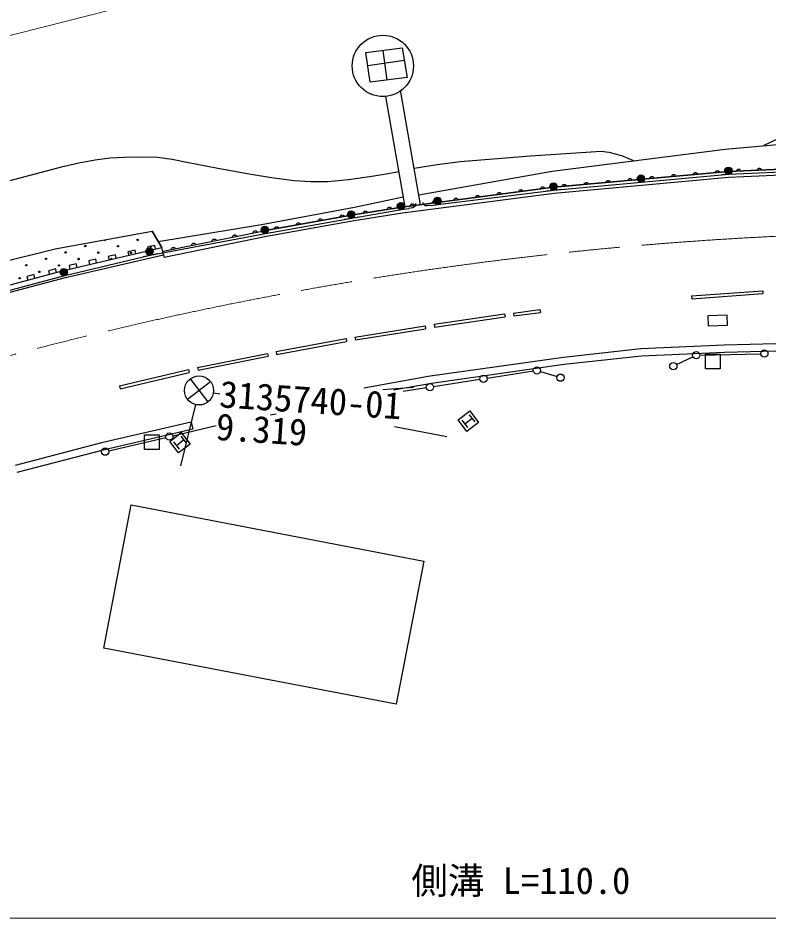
# Model space of a CAD drawing. Units: millimetres, scale not verified. Extents: x 40000 to 680000, y 20000 to 380000.
# Drawn here: x 97625 to 148911, y 265268 to 326795 of the extents above; entities that cross this region are included whole.
import ezdxf
from ezdxf.enums import TextEntityAlignment as Align

# ---------------------------------------------------------------- set-up
doc = ezdxf.new("R2010")
doc.units = ezdxf.units.MM
doc.header["$LTSCALE"] = 1000
doc.linetypes.add('CHAIN', pattern=[18.5, 12, -1.5, 3.5, -1.5])
for name, color, linetype, lineweight in [('M-BGD', 7, 'Continuous', 25), ('M-BMK', 2, 'CHAIN', 13), ('M-BMK-ROW', 30, 'Continuous', 25), ('M-STR-HTXT', 7, 'Continuous', 13)]:
    doc.layers.add(name, color=color, linetype=linetype, lineweight=lineweight)
doc.styles.add('ＭＳ ゴシック', font='')
doc.styles.get('ＭＳ ゴシック').set_extended_font_data('MS Gothic')

msp = doc.modelspace()

# ---------------------------------------------------------------- linework, layer by layer
at = {"layer": 'M-BGD'}
for p, q in [((121421, 324435), (123890, 324746)), ((121697, 322409), (121421, 324435)), ((122570, 324580), (122846, 322554)), ((123890, 324746), (124239, 322730)), ((121541, 323556), (124033, 323921)), ((124239, 322730), (121697, 322409)), ((125151, 314033), (123790, 321858)), ((122748, 321431), (124085, 313893)), ((150019, 318733), (148633, 318070)), ((145975, 317835), (155766, 318699)), ((134152, 316328), (145975, 317835)), ((138895, 317398), (139755, 317042)), ((96208, 315455), (100701, 316641)), ((125032, 314715), (134152, 316328)), ((146195, 316303), (134242, 315225)), ((134259, 315227), (146195, 316303)), ((156088, 316744), (146195, 316303)), ((146213, 316304), (156070, 316744)), ((146222, 316108), (156216, 316562)), ((146231, 315905), (156088, 316344)), ((134273, 315024), (146222, 316108)), ((134294, 314829), (146231, 315905)), ((145722, 316085), (146222, 316108)), ((146222, 316108), (146720, 316153)), ((134242, 315225), (123861, 313864)), ((123871, 313866), (134242, 315225)), ((126343, 314048), (134273, 315024)), ((133775, 314979), (134273, 315024)), ((134273, 315024), (134769, 315086)), ((120626, 313872), (123966, 314564)), ((123923, 313469), (134294, 314829)), ((114276, 312689), (120626, 313872)), ((123861, 313864), (120543, 313337)), ((120550, 313338), (123861, 313864)), ((125847, 313987), (126343, 314048)), ((114552, 312267), (120543, 313337)), ((120543, 313337), (114552, 312267)), ((120444, 313118), (123853, 313695)), ((120444, 313118), (120936, 313206)), ((120613, 312943), (123923, 313469)), ((123853, 313695), (124346, 313778)), ((107215, 311514), (114276, 312689)), ((114545, 312065), (120444, 313118)), ((114622, 311873), (120613, 312943)), ((119951, 313035), (120444, 313118)), ((100158, 311024), (106806, 312217)), ((106667, 310588), (114545, 312065)), ((106806, 312217), (107458, 311096)), ((107458, 311096), (106806, 312217)), ((107546, 310847), (114543, 312266)), ((107546, 310847), (114543, 312266)), ((114053, 311977), (114545, 312065)), ((114545, 312065), (115036, 312157)), ((107625, 310455), (114622, 311873)), ((92454, 309075), (100158, 311024)), ((100760, 309536), (107458, 311096)), ((107571, 310609), (107458, 311096)), ((100822, 309183), (106667, 310588)), ((100873, 309049), (107571, 310609)), ((106175, 310496), (106667, 310588)), ((106667, 310588), (107153, 310705)), ((107571, 310609), (107625, 310455)), ((93399, 307586), (100745, 309532)), ((93084, 307138), (100822, 309183)), ((93527, 307103), (100873, 309049)), ((100336, 309066), (100822, 309183)), ((100822, 309183), (101306, 309310)), ((143686, 307795), (148549, 308150)), ((143686, 307795), (143700, 307596)), ((143700, 307596), (148563, 307951)), ((148549, 308150), (148563, 307951)), ((126073, 305856), (130898, 306568)), ((130898, 306568), (130927, 306371)), ((131514, 306625), (133317, 306868)), ((131514, 306625), (131541, 306427)), ((131541, 306427), (133344, 306669)), ((133317, 306868), (133344, 306669)), ((146110, 306489), (144803, 306442)), ((144803, 306442), (144828, 305740)), ((146135, 305787), (146110, 306489)), ((126073, 305856), (126102, 305658)), ((126102, 305658), (130927, 306371)), ((120664, 304984), (125469, 305742)), ((120695, 304787), (125500, 305545)), ((125469, 305742), (125500, 305545)), ((144828, 305740), (146135, 305787)), ((115277, 303992), (120061, 304879)), ((115313, 303796), (120097, 304682)), ((120061, 304879), (120097, 304682)), ((120664, 304984), (120695, 304787)), ((154132, 304642), (145913, 304423)), ((115277, 303992), (115313, 303796)), ((140212, 304171), (134922, 303594)), ((145913, 304423), (140212, 304171)), ((154145, 304142), (145927, 303923)), ((109909, 302909), (114688, 303869)), ((109948, 302713), (114728, 303673)), ((114688, 303869), (114728, 303673)), ((134922, 303594), (125811, 302310)), ((140250, 303673), (134984, 303098)), ((145935, 303923), (140250, 303673)), ((142664, 303102), (143781, 303636)), ((144257, 303749), (148412, 303846)), ((104561, 301639), (109290, 302761)), ((109290, 302761), (109336, 302567)), ((109909, 302909), (109948, 302713)), ((134984, 303098), (125891, 301816)), ((104607, 301444), (109336, 302567)), ((109396, 302123), (110610, 300546)), ((125811, 302310), (121267, 301482)), ((129701, 302172), (132865, 302666)), ((133351, 302631), (134487, 302281)), ((104561, 301639), (104607, 301444)), ((109215, 300727), (110791, 301941)), ((122572, 301395), (124672, 301561)), ((125891, 301816), (123310, 301346)), ((123958, 301276), (125548, 301524)), ((126042, 301601), (129207, 302095)), ((111417, 301070), (110986, 301151)), ((109764, 300363), (108734, 296171)), ((114862, 299663), (115275, 299738)), ((128476, 299672), (128858, 299177)), ((109471, 299169), (103329, 297743)), ((109471, 299169), (109584, 298682)), ((127981, 299291), (128363, 298795)), ((128172, 299043), (128667, 299424)), ((109584, 298682), (103448, 297257)), ((108219, 298235), (111177, 298928)), ((126958, 298165), (123362, 298837)), ((103832, 297206), (107732, 298121)), ((108263, 297818), (108644, 297323)), ((108453, 297570), (108949, 297952)), ((108758, 298199), (109139, 297704)), ((103329, 297743), (97425, 296202)), ((103448, 297257), (97551, 295718)), ((103493, 283726), (105370, 293509)), ((105370, 293509), (125370, 289671)), ((125370, 289671), (123493, 279888)), ((123493, 279888), (103493, 283726))]:
    msp.add_line(p, q, dxfattribs=at)
for points in [[(124724, 316533), (126289, 316789), (127872, 316987), (132680, 317370), (137493, 317693), (138022, 317625), (138556, 317496), (138721, 317449), (138895, 317398)], [(100701, 316641), (101788, 316904), (102896, 317110), (103896, 317226), (104909, 317281), (106037, 317307), (107163, 317272), (108170, 317141), (109180, 316949), (111296, 316518), (113429, 316145), (114964, 315881), (116515, 315676), (117649, 315617), (118797, 315618), (120228, 315764), (121661, 315971), (122666, 316128), (123680, 316292)], [(145298, 316222), (145307, 316258), (145322, 316289), (145348, 316324), (145379, 316345), (145413, 316358), (145460, 316363), (145496, 316355), (145530, 316340), (145562, 316310), (145583, 316283), (145597, 316249)], [(146752, 316328), (146762, 316363), (146779, 316393), (146806, 316427), (146838, 316447), (146873, 316459), (146919, 316461), (146955, 316452), (146988, 316435), (147019, 316404), (147038, 316375), (147051, 316341)], [(148165, 316391), (148175, 316426), (148192, 316456), (148219, 316490), (148251, 316510), (148286, 316522), (148332, 316524), (148368, 316515), (148402, 316498), (148433, 316467), (148452, 316438), (148465, 316404)], [(137828, 315549), (137837, 315584), (137852, 315615), (137878, 315650), (137909, 315671), (137943, 315685), (137989, 315689), (138025, 315682), (138060, 315667), (138092, 315636), (138113, 315609), (138127, 315576)], [(139322, 315683), (139331, 315719), (139346, 315750), (139372, 315785), (139403, 315806), (139437, 315819), (139483, 315824), (139519, 315816), (139554, 315801), (139586, 315771), (139607, 315744), (139621, 315710)], [(140816, 315818), (140825, 315854), (140840, 315884), (140866, 315920), (140897, 315941), (140931, 315954), (140977, 315958), (141014, 315951), (141048, 315936), (141080, 315906), (141101, 315878), (141115, 315845)], [(142310, 315953), (142319, 315988), (142334, 316019), (142360, 316054), (142391, 316075), (142425, 316089), (142471, 316093), (142508, 316086), (142542, 316071), (142574, 316041), (142595, 316013), (142609, 315980)], [(143804, 316088), (143813, 316123), (143828, 316154), (143854, 316189), (143885, 316210), (143919, 316224), (143966, 316228), (144002, 316221), (144036, 316206), (144068, 316175), (144089, 316148), (144103, 316115)], [(131869, 314914), (131876, 314950), (131890, 314981), (131914, 315017), (131945, 315040), (131978, 315055), (132025, 315061), (132061, 315055), (132096, 315041), (132129, 315012), (132151, 314986), (132166, 314953)], [(133352, 315108), (133360, 315144), (133374, 315176), (133398, 315212), (133428, 315234), (133462, 315249), (133508, 315255), (133544, 315249), (133579, 315236), (133612, 315207), (133634, 315180), (133650, 315147)], [(134840, 315279), (134849, 315314), (134864, 315345), (134890, 315381), (134921, 315402), (134955, 315415), (135001, 315419), (135037, 315412), (135072, 315397), (135104, 315367), (135125, 315339), (135139, 315306)], [(136334, 315414), (136343, 315449), (136358, 315480), (136384, 315515), (136415, 315536), (136449, 315550), (136495, 315554), (136531, 315547), (136566, 315532), (136598, 315502), (136619, 315474), (136633, 315441)], [(127420, 314331), (127427, 314366), (127441, 314398), (127465, 314434), (127495, 314456), (127529, 314471), (127575, 314477), (127611, 314472), (127647, 314458), (127680, 314429), (127701, 314402), (127717, 314370)], [(128903, 314525), (128910, 314561), (128924, 314592), (128948, 314629), (128979, 314651), (129012, 314666), (129058, 314672), (129095, 314666), (129130, 314652), (129163, 314623), (129185, 314597), (129200, 314564)], [(130386, 314720), (130393, 314755), (130407, 314787), (130431, 314823), (130462, 314845), (130495, 314860), (130541, 314866), (130578, 314860), (130613, 314847), (130646, 314818), (130668, 314791), (130683, 314759)], [(122883, 313709), (122889, 313745), (122903, 313776), (122926, 313813), (122955, 313836), (122989, 313852), (123034, 313860), (123071, 313855), (123106, 313842), (123140, 313814), (123163, 313788), (123179, 313756)], [(124798, 314108), (124800, 314062), (124794, 314009), (124775, 313955), (124752, 313918), (124718, 313879), (124677, 313850), (124635, 313831), (124593, 313820), (124346, 313778)], [(124453, 313942), (124461, 313977), (124475, 314009), (124499, 314045), (124529, 314067), (124563, 314082), (124609, 314088), (124645, 314083), (124680, 314069), (124714, 314040), (124735, 314013), (124751, 313981)], [(125847, 313987), (125599, 313957), (125549, 313956), (125502, 313963), (125455, 313982), (125414, 314007), (125376, 314044), (125348, 314083), (125329, 314133), (125320, 314174)], [(125937, 314136), (125944, 314172), (125958, 314203), (125982, 314240), (126012, 314262), (126046, 314277), (126092, 314283), (126128, 314277), (126163, 314263), (126197, 314235), (126218, 314208), (126234, 314175)], [(119646, 313177), (119652, 313213), (119664, 313245), (119687, 313282), (119716, 313306), (119749, 313322), (119795, 313331), (119831, 313326), (119867, 313314), (119901, 313287), (119924, 313262), (119941, 313230)], [(121224, 313445), (121230, 313481), (121244, 313513), (121267, 313550), (121296, 313573), (121330, 313589), (121375, 313596), (121412, 313591), (121447, 313579), (121481, 313551), (121504, 313524), (121520, 313492)], [(116651, 312642), (116656, 312678), (116669, 312710), (116691, 312748), (116721, 312771), (116753, 312788), (116799, 312796), (116836, 312792), (116871, 312780), (116906, 312752), (116929, 312727), (116946, 312695)], [(118148, 312909), (118154, 312945), (118167, 312977), (118189, 313015), (118218, 313038), (118251, 313055), (118297, 313063), (118333, 313059), (118369, 313047), (118404, 313020), (118427, 312994), (118444, 312962)], [(112296, 311810), (112301, 311847), (112313, 311879), (112335, 311917), (112363, 311941), (112396, 311958), (112441, 311967), (112478, 311964), (112514, 311953), (112549, 311927), (112573, 311901), (112590, 311870)], [(113696, 312094), (113701, 312130), (113713, 312162), (113734, 312200), (113763, 312225), (113795, 312242), (113841, 312251), (113877, 312248), (113913, 312237), (113949, 312210), (113972, 312185), (113990, 312154)], [(115153, 312375), (115159, 312411), (115171, 312443), (115193, 312480), (115223, 312504), (115256, 312520), (115301, 312528), (115338, 312524), (115374, 312512), (115408, 312485), (115431, 312459), (115448, 312427)], [(109498, 311243), (109503, 311279), (109514, 311312), (109536, 311350), (109565, 311374), (109597, 311391), (109643, 311400), (109679, 311397), (109715, 311386), (109750, 311359), (109774, 311334), (109792, 311303)], [(110897, 311527), (110902, 311563), (110914, 311595), (110935, 311633), (110964, 311657), (110996, 311675), (111042, 311684), (111079, 311681), (111115, 311670), (111150, 311643), (111173, 311618), (111191, 311586)], [(105687, 310683), (105631, 310927), (105144, 310813), (105200, 310570)], [(107030, 310996), (106973, 311240), (106486, 311126), (106543, 310883)], [(108098, 310959), (108103, 310996), (108115, 311028), (108136, 311066), (108165, 311090), (108198, 311107), (108243, 311117), (108280, 311113), (108316, 311102), (108351, 311076), (108374, 311051), (108392, 311019)], [(103002, 310058), (102946, 310301), (102459, 310188), (102515, 309944)], [(104345, 310371), (104288, 310614), (103801, 310501), (103858, 310257)], [(100252, 309401), (100188, 309643), (99705, 309515), (99769, 309273)], [(101660, 309745), (101603, 309989), (101116, 309875), (101173, 309632)], [(98783, 309012), (98719, 309254), (98236, 309126), (98300, 308884)]]:
    msp.add_lwpolyline(points, dxfattribs=at)
for points in [[(128328, 298532), (127718, 299325), (128511, 299935), (129121, 299143)], [(108610, 297060), (108000, 297852), (108792, 298462), (109402, 297670)]]:
    msp.add_lwpolyline(points, close=True, dxfattribs=at)
for centre, radius in [((122574, 323519), 2095), ((146199, 316355), 249), ((146210, 316356), 249), ((146199, 316355), 220), ((146210, 316356), 220), ((146199, 316355), 191), ((146210, 316356), 191), ((146199, 316355), 161), ((146210, 316356), 161), ((146199, 316355), 132), ((146210, 316356), 132), ((146199, 316355), 97.5), ((146210, 316356), 97.5), ((146199, 316355), 67.5), ((146210, 316356), 67.5), ((146199, 316355), 38.8), ((146210, 316356), 38.8), ((146199, 316355), 7.5), ((146210, 316356), 7.5), ((140225, 315814), 249), ((140225, 315814), 220), ((140225, 315814), 191), ((140225, 315814), 161), ((140225, 315814), 132), ((140225, 315814), 97.5), ((140225, 315814), 67.5), ((140225, 315814), 38.8), ((140225, 315814), 7.5), ((134243, 315271), 249), ((134251, 315272), 249), ((134243, 315271), 220), ((134251, 315272), 220), ((134243, 315271), 191), ((134251, 315272), 191), ((134243, 315271), 161), ((134251, 315272), 161), ((134243, 315271), 132), ((134251, 315272), 132), ((134243, 315271), 97.5), ((134251, 315272), 97.5), ((134243, 315271), 67.5), ((134251, 315272), 67.5), ((134243, 315271), 38.8), ((134251, 315272), 38.8), ((134243, 315271), 7.5), ((134251, 315272), 7.5), ((126313, 314295), 249), ((126313, 314295), 220), ((126313, 314295), 191), ((126313, 314295), 161), ((126313, 314295), 132), ((123812, 313940), 249), ((123812, 313940), 220), ((123812, 313940), 191), ((123812, 313940), 161), ((123812, 313940), 132), ((123812, 313940), 97.5), ((123812, 313940), 67.5), ((123812, 313940), 38.8), ((123812, 313940), 7.5), ((126313, 314295), 97.5), ((126313, 314295), 67.5), ((126313, 314295), 38.8), ((126313, 314295), 7.5), ((120400, 313363), 249), ((120403, 313363), 249), ((120400, 313363), 220), ((120403, 313363), 220), ((120400, 313363), 191), ((120403, 313363), 191), ((120400, 313363), 161), ((120403, 313363), 161), ((120400, 313363), 132), ((120403, 313363), 132), ((120400, 313363), 97.5), ((120403, 313363), 97.5), ((120400, 313363), 67.5), ((120403, 313363), 67.5), ((120400, 313363), 38.8), ((120403, 313363), 38.8), ((120400, 313363), 7.5), ((120403, 313363), 7.5), ((114501, 312310), 249), ((114499, 312309), 249), ((114499, 312309), 220), ((114501, 312310), 220), ((114499, 312309), 191), ((114501, 312310), 191), ((114499, 312309), 161), ((114501, 312310), 161), ((114499, 312309), 132), ((114501, 312310), 132), ((114499, 312309), 97.5), ((114501, 312310), 97.5), ((114499, 312309), 67.5), ((114501, 312310), 67.5), ((114499, 312309), 38.8), ((114501, 312310), 38.8), ((114499, 312309), 7.5), ((114501, 312310), 7.5), ((105802, 311627), 49.8), ((100876, 310770), 49.8), ((102221, 311207), 49.8), ((103112, 310753), 49.8), ((104457, 311190), 49.8), ((105348, 310736), 49.8), ((106608, 310830), 249), ((106621, 310833), 249), ((106608, 310830), 220), ((106621, 310833), 220), ((106608, 310830), 191), ((106621, 310833), 191), ((106608, 310830), 161), ((106621, 310833), 161), ((106608, 310830), 132), ((106621, 310833), 132), ((106608, 310830), 97.5), ((106621, 310833), 97.5), ((106608, 310830), 67.5), ((106621, 310833), 67.5), ((106608, 310830), 38.8), ((106621, 310833), 38.8), ((106608, 310830), 7.5), ((106621, 310833), 7.5), ((106693, 311173), 49.8), ((99531, 310333), 49.8), ((101767, 310316), 49.8), ((98186, 309896), 49.8), ((99077, 309442), 49.8), ((100422, 309879), 49.8), ((100759, 309423), 249), ((100764, 309425), 249), ((100759, 309423), 220), ((100764, 309425), 220), ((100759, 309423), 191), ((100764, 309425), 191), ((100759, 309423), 161), ((100764, 309425), 161), ((100759, 309423), 132), ((100764, 309425), 132), ((100759, 309423), 97.5), ((100764, 309425), 97.5), ((100759, 309423), 67.5), ((100764, 309425), 67.5), ((97732, 309005), 49.8), ((100759, 309423), 38.8), ((100764, 309425), 38.8), ((100759, 309423), 7.5), ((100764, 309425), 7.5), ((144007, 303743), 249), ((148662, 303852), 249), ((133112, 302705), 249), ((142438, 302995), 249), ((110003, 301334), 995), ((129454, 302134), 249), ((134725, 302207), 249), ((125795, 301562), 249), ((107975, 298178), 249), ((103589, 297149), 249)]:
    msp.add_circle(centre, radius, dxfattribs=at)
for centre, start, end in [((103566, 311644), 199.52553, 0.82166), ((104003, 310299), 4.47563, 201.75626)]:
    msp.add_arc(centre, 49.8, start, end, dxfattribs=at)
at = {"layer": 'M-BMK'}
msp.add_arc((161497, 62161), 250000, 87.87747, 111.20392, dxfattribs=at)
at = {"layer": 'M-BMK-ROW'}
for points in [[(144630, 302815), (144630, 303815), (145630, 303815), (145630, 302815)], [(106275, 297298), (106275, 298298), (107275, 298298), (107275, 297298)]]:
    msp.add_lwpolyline(points, close=True, dxfattribs=at)
at = {"layer": 'M-STR-HTXT'}
for p, q in [((70123, 318744), (135529, 335382)), ((85659, 265268), (176770, 265268))]:
    msp.add_line(p, q, dxfattribs=at)

# ---------------------------------------------------------------- texts
at = {"layer": 'M-BGD', "style": 'ＭＳ ゴシック'}
for s, p in [('3135740-01', (111322, 299637)), ('9.319', (111076, 297409))]:
    msp.add_text(s, height=1833, rotation=356.2, dxfattribs=at).set_placement(p, align=Align.BOTTOM_LEFT)
at = {"layer": 'M-STR-HTXT', "style": 'ＭＳ ゴシック'}
msp.add_text('側溝 L=110.0', height=1833, dxfattribs=at).set_placement((124520, 266358), align=Align.BOTTOM_LEFT)

doc.saveas('drawing.dxf')
